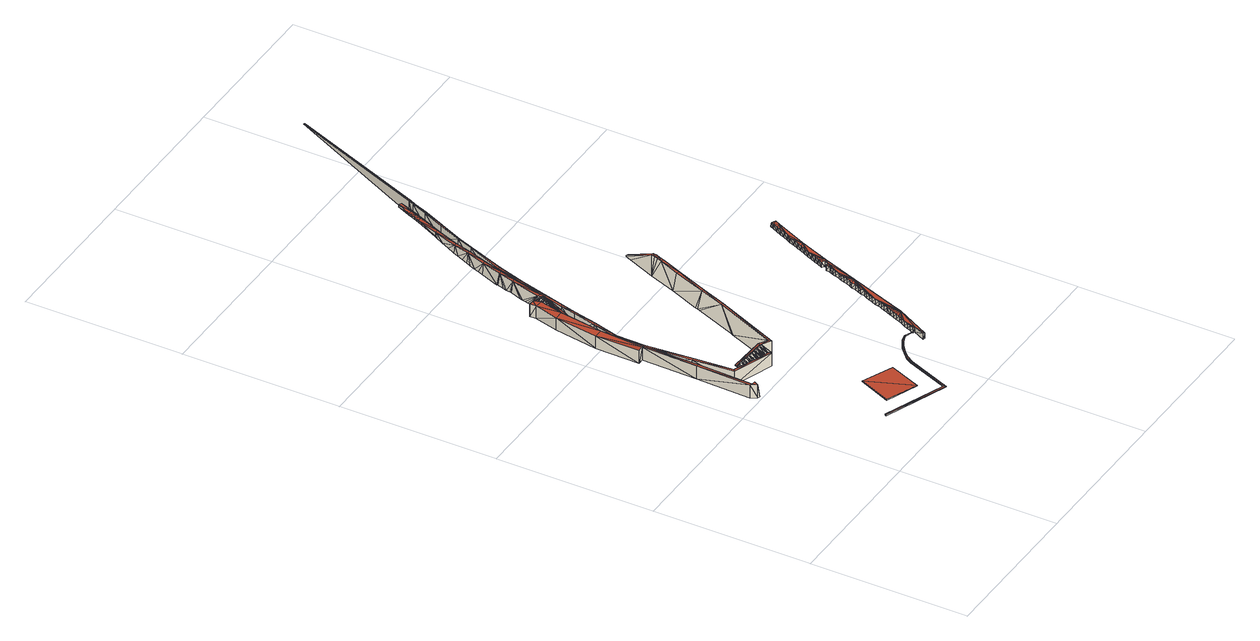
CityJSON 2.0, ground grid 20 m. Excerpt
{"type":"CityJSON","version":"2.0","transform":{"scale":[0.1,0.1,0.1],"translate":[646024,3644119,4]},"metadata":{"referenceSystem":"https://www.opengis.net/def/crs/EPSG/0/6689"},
"CityObjects":{
"otherconstruction1":{"type":"OtherConstruction","attributes":{"class":"08","function":"0801"},"geometry":[{"type":"MultiSurface","lod":"3","boundaries":[[[0,1,2]],[[2,3,0]],[[4,5,6]],[[6,7,4]],[[4,0,3]],[[3,5,4]],[[7,1,0]],[[0,4,7]],[[6,2,1]],[[1,7,6]],[[5,3,2]],[[2,6,5]]],"semantics":{"surfaces":[{"type":"GroundSurface"},{"type":"RoofSurface"},{"type":"WallSurface"}],"values":[0,0,1,1,2,2,2,2,2,2,2,2]}}]},
"otherconstruction2":{"type":"OtherConstruction","attributes":{"class":"08","function":"0801"},"geometry":[{"type":"MultiSurface","lod":"3","boundaries":[[[8,9,10]],[[9,8,11]],[[8,12,11]],[[13,12,8]],[[12,13,14]],[[14,15,12]],[[15,14,16]],[[15,16,17]],[[17,16,18]],[[17,18,19]],[[19,18,20]],[[19,20,21]],[[21,22,23]],[[22,21,20]],[[24,23,22]],[[25,23,26]],[[23,24,26]],[[27,28,29]],[[29,30,27]],[[30,31,27]],[[31,32,27]],[[31,33,34]],[[31,34,32]],[[33,35,34]],[[33,36,35]],[[36,37,35]],[[36,38,37]],[[38,39,37]],[[38,40,39]],[[40,41,39]],[[40,42,41]],[[43,41,42]],[[43,25,26]],[[43,42,25]],[[11,12,30]],[[31,30,12]],[[31,12,33]],[[15,33,12]],[[33,15,36]],[[17,36,15]],[[36,17,38]],[[19,38,17]],[[38,19,40]],[[21,40,19]],[[21,23,40]],[[42,40,23]],[[9,11,29]],[[30,29,11]],[[29,28,10]],[[9,29,10]],[[43,24,41]],[[22,41,24]],[[22,20,39]],[[39,41,22]],[[39,20,18]],[[18,37,39]],[[16,35,37]],[[37,18,16]],[[34,35,16]],[[16,14,34]],[[13,32,34]],[[34,14,13]],[[13,8,27]],[[27,32,13]],[[27,8,10]],[[10,28,27]],[[24,43,26]],[[23,25,42]]],"semantics":{"surfaces":[{"type":"GroundSurface"},{"type":"RoofSurface"},{"type":"WallSurface"}],"values":[0,0,0,0,0,0,0,0,0,0,0,0,0,0,0,0,0,1,1,1,1,1,1,1,1,1,1,1,1,1,1,1,1,1,2,2,2,2,2,2,2,2,2,2,2,2,2,2,2,2,2,2,2,2,2,2,2,2,2,2,2,2,2,2,2,2,2,2]}}]},
"otherconstruction3":{"type":"OtherConstruction","attributes":{"class":"08","function":"0801"},"geometry":[{"type":"MultiSurface","lod":"3","boundaries":[[[44,45,46]],[[46,45,47]],[[47,45,48]],[[47,48,49]],[[49,48,50]],[[49,50,51]],[[49,51,52]],[[52,51,53]],[[52,53,54]],[[52,54,55]],[[55,54,56]],[[55,56,57]],[[55,57,58]],[[55,58,59]],[[55,59,60]],[[60,59,61]],[[60,61,62]],[[60,62,63]],[[60,63,64]],[[60,64,65]],[[60,65,66]],[[66,65,67]],[[66,67,68]],[[66,68,69]],[[66,69,70]],[[66,70,71]],[[66,71,72]],[[66,72,73]],[[73,72,74]],[[73,74,75]],[[73,75,76]],[[73,76,77]],[[73,77,78]],[[73,78,79]],[[73,79,80]],[[73,80,81]],[[81,80,82]],[[81,82,83]],[[45,44,84]],[[85,84,44]],[[86,45,84]],[[86,87,45]],[[88,89,90]],[[91,90,89]],[[92,93,94]],[[93,92,95]],[[93,95,96]],[[96,95,97]],[[98,97,95]],[[98,95,99]],[[98,99,86]],[[86,99,100]],[[86,100,87]],[[87,100,101]],[[101,100,102]],[[90,91,103]],[[89,88,104]],[[104,88,94]],[[104,94,93]],[[105,106,107]],[[108,107,106]],[[107,109,105]],[[109,110,111]],[[111,105,109]],[[110,112,111]],[[110,113,112]],[[113,114,112]],[[113,115,114]],[[115,116,114]],[[115,117,116]],[[117,118,116]],[[117,119,118]],[[119,120,118]],[[119,121,120]],[[121,122,120]],[[121,123,122]],[[123,124,122]],[[123,125,124]],[[125,126,124]],[[125,127,126]],[[128,129,127]],[[129,126,127]],[[130,127,125]],[[127,130,128]],[[123,130,125]],[[131,132,133]],[[133,84,131]],[[131,107,132]],[[134,135,107]],[[107,108,134]],[[135,136,107]],[[136,137,107]],[[137,138,107]],[[138,139,107]],[[139,140,107]],[[140,141,107]],[[141,142,107]],[[142,132,107]],[[143,144,145]],[[144,143,146]],[[143,145,147]],[[148,149,150]],[[149,148,151]],[[148,150,152]],[[150,153,152]],[[154,152,153]],[[150,149,155]],[[155,149,156]],[[155,156,146]],[[146,156,157]],[[146,157,144]],[[144,157,158]],[[159,147,145]],[[160,159,145]],[[159,161,162]],[[160,161,159]],[[163,131,44]],[[163,44,164]],[[46,164,44]],[[164,46,165]],[[47,165,46]],[[47,49,165]],[[166,165,49]],[[166,49,167]],[[52,167,49]],[[167,52,168]],[[55,168,52]],[[168,55,169]],[[60,169,55]],[[169,60,170]],[[66,170,60]],[[170,66,171]],[[73,171,66]],[[171,73,130]],[[128,130,73]],[[81,128,73]],[[85,44,131]],[[172,173,174]],[[175,174,173]],[[86,84,176]],[[177,176,84]],[[85,131,84]],[[178,179,180]],[[181,180,179]],[[182,133,132]],[[183,178,184]],[[180,184,178]],[[177,84,133]],[[130,123,171]],[[121,171,123]],[[171,121,119]],[[119,170,171]],[[117,170,119]],[[115,170,117]],[[170,115,169]],[[113,169,115]],[[110,169,113]],[[110,168,169]],[[110,167,168]],[[109,167,110]],[[109,166,167]],[[166,109,165]],[[109,107,165]],[[164,165,107]],[[163,164,107]],[[131,163,107]],[[185,186,187]],[[188,187,186]],[[129,83,126]],[[82,126,83]],[[126,82,124]],[[80,124,82]],[[124,80,122]],[[79,122,80]],[[79,78,122]],[[120,122,78]],[[120,78,77]],[[120,77,76]],[[118,120,76]],[[118,76,75]],[[75,74,118]],[[118,74,72]],[[116,118,72]],[[116,72,71]],[[71,70,116]],[[116,70,69]],[[116,69,68]],[[114,116,68]],[[114,68,67]],[[65,114,67]],[[114,65,64]],[[112,114,64]],[[112,64,63]],[[62,61,112]],[[112,63,62]],[[112,61,59]],[[59,58,112]],[[111,112,58]],[[58,57,111]],[[57,56,111]],[[111,56,54]],[[54,53,111]],[[53,105,111]],[[105,53,51]],[[51,50,105]],[[48,105,50]],[[45,105,48]],[[105,45,154]],[[87,154,45]],[[189,190,191]],[[192,191,190]],[[193,194,195]],[[196,195,194]],[[197,142,198]],[[199,198,142]],[[200,201,189]],[[190,189,201]],[[134,178,186]],[[186,135,134]],[[186,185,135]],[[185,202,135]],[[202,136,135]],[[108,106,178]],[[178,134,108]],[[106,179,178]],[[136,202,194]],[[194,137,136]],[[194,192,137]],[[192,190,137]],[[190,201,138]],[[138,137,190]],[[201,203,138]],[[203,204,139]],[[139,138,203]],[[204,205,139]],[[205,206,140]],[[140,139,205]],[[206,207,140]],[[207,175,141]],[[141,140,207]],[[175,173,141]],[[173,199,142]],[[142,141,173]],[[142,208,132]],[[202,196,194]],[[178,183,186]],[[188,186,184]],[[183,184,186]],[[179,106,181]],[[153,181,106]],[[92,158,157]],[[157,95,92]],[[106,105,153]],[[154,153,105]],[[209,205,210]],[[204,210,205]],[[156,99,95]],[[156,95,157]],[[132,211,182]],[[212,182,211]],[[149,100,156]],[[99,156,100]],[[159,89,147]],[[104,147,89]],[[147,104,143]],[[93,143,104]],[[146,143,93]],[[93,96,146]],[[96,97,146]],[[97,98,146]],[[146,98,155]],[[155,98,176]],[[91,89,159]],[[176,211,155]],[[197,155,211]],[[172,155,197]],[[213,155,172]],[[209,155,213]],[[214,155,209]],[[189,155,214]],[[193,155,189]],[[193,150,155]],[[86,176,98]],[[211,176,212]],[[197,211,215]],[[172,197,198]],[[213,172,174]],[[209,213,216]],[[189,214,200]],[[193,189,191]],[[217,150,193]],[[217,188,150]],[[180,150,188]],[[180,153,150]],[[153,180,181]],[[180,188,184]],[[188,217,187]],[[217,193,195]],[[214,209,210]],[[198,199,172]],[[173,172,199]],[[174,175,213]],[[207,213,175]],[[102,149,151]],[[100,149,102]],[[132,208,211]],[[215,211,208]],[[160,88,90]],[[88,160,145]],[[88,145,144]],[[88,144,94]],[[151,148,101]],[[152,101,148]],[[151,101,102]],[[204,203,210]],[[214,210,203]],[[214,203,200]],[[201,200,203]],[[217,195,202]],[[196,202,195]],[[216,206,209]],[[205,209,206]],[[215,208,197]],[[142,197,208]],[[213,207,216]],[[206,216,207]],[[91,161,103]],[[161,91,162]],[[129,81,83]],[[81,129,128]],[[152,154,87]],[[87,101,152]],[[159,162,91]],[[160,90,103]],[[103,161,160]],[[192,194,191]],[[193,191,194]],[[182,212,133]],[[177,133,212]],[[176,177,212]],[[92,144,158]],[[144,92,94]],[[217,202,187]],[[185,187,202]]],"semantics":{"surfaces":[{"type":"GroundSurface"},{"type":"RoofSurface"},{"type":"WallSurface"}],"values":[0,0,0,0,0,0,0,0,0,0,0,0,0,0,0,0,0,0,0,0,0,0,0,0,0,0,0,0,0,0,0,0,0,0,0,0,0,0,0,0,0,0,0,0,0,0,0,0,0,0,0,0,0,0,0,0,0,0,0,1,1,1,1,1,1,1,1,1,1,1,1,1,1,1,1,1,1,1,1,1,1,1,1,1,1,1,1,1,1,1,1,1,1,1,1,1,1,1,1,1,1,1,1,1,1,1,1,1,1,1,1,1,1,1,1,1,2,2,2,2,2,2,2,2,2,2,2,2,2,2,2,2,2,2,2,2,2,2,2,2,2,2,2,2,2,2,2,2,2,2,2,2,2,2,2,2,2,2,2,2,2,2,2,2,2,2,2,2,2,2,2,2,2,2,2,2,2,2,2,2,2,2,2,2,2,2,2,2,2,2,2,2,2,2,2,2,2,2,2,2,2,2,2,2,2,2,2,2,2,2,2,2,2,2,2,2,2,2,2,2,2,2,2,2,2,2,2,2,2,2,2,2,2,2,2,2,2,2,2,2,2,2,2,2,2,2,2,2,2,2,2,2,2,2,2,2,2,2,2,2,2,2,2,2,2,2,2,2,2,2,2,2,2,2,2,2,2,2,2,2,2,2,2,2,2,2,2,2,2,2,2,2,2,2,2,2,2,2,2,2,2,2,2,2,2,2,2,2,2,2,2,2,2,2,2,2,2,2,2,2,2,2,2,2,2,2,2,2,2,2,2,2,2,2,2,2,2,2,2,2,2,2,2,2]}}]},
"otherconstruction4":{"type":"OtherConstruction","attributes":{"class":"08","function":"0801"},"geometry":[{"type":"MultiSurface","lod":"3","boundaries":[[[218,219,220]],[[219,218,221]],[[221,218,222]],[[222,218,223]],[[223,218,224]],[[223,224,225]],[[225,224,226]],[[226,224,227]],[[227,224,228]],[[228,224,229]],[[229,224,230]],[[230,224,231]],[[231,224,232]],[[231,232,233]],[[233,232,234]],[[234,232,235]],[[235,232,236]],[[235,236,237]],[[232,238,236]],[[238,232,239]],[[238,239,240]],[[238,241,242]],[[241,238,240]],[[240,239,243]],[[243,239,244]],[[244,239,245]],[[245,239,246]],[[246,239,247]],[[247,239,248]],[[248,239,249]],[[249,239,250]],[[250,239,251]],[[251,239,252]],[[252,239,253]],[[253,239,254]],[[254,239,255]],[[255,239,256]],[[256,239,257]],[[256,257,258]],[[258,257,259]],[[259,257,260]],[[260,257,261]],[[261,257,262]],[[262,257,263]],[[263,257,264]],[[264,257,265]],[[257,266,267]],[[266,257,268]],[[265,257,269]],[[269,257,270]],[[270,257,267]],[[267,266,271]],[[271,266,26]],[[26,266,272]],[[266,268,273]],[[238,242,274]],[[275,276,277]],[[277,278,275]],[[275,279,276]],[[279,280,276]],[[280,281,276]],[[281,282,276]],[[282,283,276]],[[283,284,276]],[[285,286,287]],[[287,288,285]],[[285,289,290]],[[290,291,285]],[[285,292,286]],[[285,293,292]],[[285,294,293]],[[285,291,294]],[[285,295,289]],[[285,296,295]],[[285,297,296]],[[285,298,297]],[[285,299,298]],[[299,300,298]],[[299,301,300]],[[299,302,301]],[[299,303,302]],[[299,304,303]],[[299,305,304]],[[299,306,305]],[[299,307,306]],[[299,308,307]],[[299,309,308]],[[299,310,309]],[[299,311,310]],[[299,312,311]],[[299,313,312]],[[299,314,313]],[[315,314,316]],[[316,317,315]],[[314,318,316]],[[314,319,318]],[[314,284,319]],[[314,276,284]],[[320,321,322]],[[322,277,320]],[[322,323,277]],[[277,324,278]],[[323,324,277]],[[313,314,315]],[[288,287,325]],[[326,313,327]],[[313,326,328]],[[313,328,329]],[[313,329,312]],[[287,286,330]],[[287,330,331]],[[287,331,332]],[[276,314,224]],[[232,224,314]],[[276,224,277]],[[277,224,218]],[[277,218,333]],[[333,320,277]],[[232,314,239]],[[299,239,314]],[[299,285,239]],[[257,239,285]],[[285,288,257]],[[268,257,288]],[[287,266,325]],[[273,325,266]],[[238,327,313]],[[327,238,274]],[[325,273,288]],[[268,288,273]],[[334,333,218]],[[220,334,218]],[[316,235,237]],[[237,317,316]],[[316,318,235]],[[318,234,235]],[[318,319,234]],[[319,233,234]],[[319,284,233]],[[284,231,233]],[[284,283,231]],[[283,230,231]],[[283,282,230]],[[282,229,230]],[[282,281,229]],[[281,228,229]],[[281,280,228]],[[280,227,228]],[[280,279,227]],[[279,226,227]],[[279,275,226]],[[275,225,226]],[[275,278,225]],[[278,223,225]],[[278,324,223]],[[324,222,223]],[[324,323,222]],[[323,221,222]],[[323,322,221]],[[322,219,221]],[[322,321,219]],[[219,321,334]],[[220,219,334]],[[317,236,315]],[[236,317,237]],[[333,334,321]],[[321,320,333]],[[313,315,236]],[[236,238,313]],[[272,287,332]],[[287,272,266]],[[326,274,242]],[[242,241,326]],[[326,327,274]],[[241,328,326]],[[241,329,328]],[[241,240,329]],[[240,312,329]],[[240,243,312]],[[243,311,312]],[[243,244,311]],[[244,310,311]],[[244,245,310]],[[245,309,310]],[[245,246,309]],[[246,247,308]],[[308,309,246]],[[247,307,308]],[[247,248,307]],[[248,306,307]],[[248,249,306]],[[305,306,249]],[[249,250,305]],[[250,304,305]],[[251,303,304]],[[304,250,251]],[[251,252,303]],[[252,302,303]],[[252,253,302]],[[253,301,302]],[[253,254,301]],[[332,331,271]],[[286,269,270]],[[270,330,286]],[[260,289,295]],[[295,259,260]],[[255,298,300]],[[300,254,255]],[[300,301,254]],[[298,255,256]],[[256,297,298]],[[258,259,296]],[[296,297,258]],[[256,258,297]],[[295,296,259]],[[262,290,289]],[[289,261,262]],[[260,261,289]],[[262,291,290]],[[262,263,291]],[[269,286,292]],[[292,265,269]],[[263,294,291]],[[263,264,294]],[[264,265,293]],[[293,294,264]],[[265,292,293]],[[270,267,330]],[[267,331,330]],[[267,271,331]],[[271,272,332]],[[271,26,272]]],"semantics":{"surfaces":[{"type":"GroundSurface"},{"type":"RoofSurface"},{"type":"WallSurface"}],"values":[0,0,0,0,0,0,0,0,0,0,0,0,0,0,0,0,0,0,0,0,0,0,0,0,0,0,0,0,0,0,0,0,0,0,0,0,0,0,0,0,0,0,0,0,0,0,0,0,0,0,0,0,0,0,0,0,1,1,1,1,1,1,1,1,1,1,1,1,1,1,1,1,1,1,1,1,1,1,1,1,1,1,1,1,1,1,1,1,1,1,1,1,1,1,1,1,1,1,1,1,1,1,1,1,1,1,1,1,1,1,1,1,2,2,2,2,2,2,2,2,2,2,2,2,2,2,2,2,2,2,2,2,2,2,2,2,2,2,2,2,2,2,2,2,2,2,2,2,2,2,2,2,2,2,2,2,2,2,2,2,2,2,2,2,2,2,2,2,2,2,2,2,2,2,2,2,2,2,2,2,2,2,2,2,2,2,2,2,2,2,2,2,2,2,2,2,2,2,2,2,2,2,2,2,2,2,2,2,2,2,2,2,2,2,2,2,2,2,2,2,2,2,2,2,2,2,2,2,2,2,2,2]}}]},
"otherconstruction5":{"type":"OtherConstruction","attributes":{"class":"08","function":"0801"},"geometry":[{"type":"MultiSurface","lod":"3","boundaries":[[[335,336,337]],[[336,335,338]],[[336,338,339]],[[338,340,339]],[[341,339,340]],[[339,341,342]],[[342,341,343]],[[342,343,344]],[[342,344,345]],[[345,344,346]],[[346,344,347]],[[347,344,348]],[[347,348,349]],[[349,348,350]],[[349,350,351]],[[352,351,350]],[[352,350,353]],[[352,353,354]],[[353,355,354]],[[356,354,355]],[[357,358,353]],[[355,353,358]],[[359,360,361]],[[360,359,362]],[[359,361,363]],[[363,361,364]],[[364,361,365]],[[364,365,366]],[[366,365,367]],[[366,367,368]],[[368,367,369]],[[368,369,370]],[[368,370,371]],[[371,370,372]],[[371,372,373]],[[372,374,373]],[[374,375,373]],[[373,375,376]],[[376,375,377]],[[376,377,358]],[[376,358,378]],[[378,358,357]],[[379,380,381]],[[380,379,382]],[[380,382,383]],[[383,382,384]],[[385,384,386]],[[384,385,383]],[[385,386,387]],[[379,381,362]],[[385,387,388]],[[388,387,389]],[[389,390,388]],[[390,389,391]],[[390,391,392]],[[362,381,360]],[[393,390,392]],[[390,393,394]],[[393,395,394]],[[395,393,396]],[[396,393,397]],[[397,393,398]],[[397,398,399]],[[399,398,400]],[[401,402,403]],[[402,401,404]],[[405,406,407]],[[406,405,408]],[[406,408,409]],[[409,408,410]],[[409,410,411]],[[411,410,412]],[[411,412,413]],[[413,412,414]],[[413,414,415]],[[415,414,416]],[[407,417,405]],[[417,407,418]],[[417,418,419]],[[419,418,420]],[[419,420,421]],[[421,420,422]],[[421,422,404]],[[404,422,402]],[[401,403,423]],[[423,403,424]],[[423,424,425]],[[425,424,426]],[[425,426,427]],[[425,427,428]],[[428,427,429]],[[429,427,430]],[[429,430,431]],[[429,431,432]],[[433,434,435]],[[433,436,434]],[[437,438,439]],[[439,440,437]],[[432,431,441]],[[441,431,442]],[[441,442,400]],[[441,400,398]],[[443,444,445]],[[445,446,443]],[[447,448,449]],[[447,450,448]],[[450,451,448]],[[450,452,451]],[[452,453,451]],[[449,439,438]],[[438,454,449]],[[444,443,452]],[[443,453,452]],[[455,434,456]],[[456,445,455]],[[434,436,456]],[[445,456,446]],[[457,449,454]],[[457,447,449]],[[458,459,460]],[[461,460,459]],[[462,463,464]],[[465,464,463]],[[466,467,468]],[[469,468,467]],[[468,469,470]],[[471,470,469]],[[437,440,354]],[[354,356,437]],[[369,367,407]],[[365,407,367]],[[407,365,418]],[[365,361,418]],[[420,418,361]],[[420,361,422]],[[361,360,422]],[[422,360,402]],[[360,381,402]],[[402,381,403]],[[381,380,403]],[[380,383,403]],[[403,383,424]],[[383,385,424]],[[426,424,385]],[[427,426,385]],[[427,385,388]],[[388,430,427]],[[430,388,390]],[[431,430,390]],[[390,442,431]],[[442,390,394]],[[442,394,395]],[[442,395,396]],[[442,396,397]],[[442,397,399]],[[399,400,442]],[[472,473,474]],[[475,474,473]],[[476,477,478]],[[479,478,477]],[[355,480,481]],[[355,358,480]],[[482,415,483]],[[484,482,485]],[[483,485,482]],[[464,465,486]],[[487,486,465]],[[415,416,483]],[[416,488,483]],[[485,483,488]],[[378,357,414]],[[414,357,416]],[[357,353,416]],[[488,416,353]],[[489,490,491]],[[492,491,490]],[[493,494,489]],[[490,489,494]],[[481,480,466]],[[467,466,480]],[[379,401,382]],[[401,423,382]],[[384,382,423]],[[423,425,384]],[[386,384,425]],[[386,425,387]],[[428,387,425]],[[428,429,387]],[[389,387,429]],[[429,432,389]],[[391,389,432]],[[391,432,392]],[[432,441,392]],[[393,392,441]],[[393,441,398]],[[412,376,414]],[[378,414,376]],[[478,479,458]],[[459,458,479]],[[338,434,455]],[[338,435,434]],[[338,335,435]],[[477,476,495]],[[496,495,476]],[[491,492,472]],[[473,472,492]],[[348,344,450]],[[450,447,348]],[[447,350,348]],[[447,457,350]],[[343,452,450]],[[450,344,343]],[[444,343,341]],[[341,445,444]],[[343,444,452]],[[341,340,445]],[[340,455,445]],[[340,338,455]],[[470,471,493]],[[494,493,471]],[[412,410,376]],[[373,376,410]],[[373,410,371]],[[408,371,410]],[[371,408,368]],[[405,368,408]],[[446,339,443]],[[448,451,346]],[[345,346,451]],[[347,349,448]],[[448,346,347]],[[349,351,448]],[[449,448,351]],[[352,449,351]],[[453,342,451]],[[345,451,342]],[[342,453,443]],[[443,339,342]],[[446,456,339]],[[456,436,339]],[[436,336,339]],[[337,436,433]],[[337,336,436]],[[457,454,350]],[[454,488,350]],[[353,350,488]],[[356,481,437]],[[481,356,355]],[[437,481,468]],[[437,468,493]],[[437,493,438]],[[468,481,466]],[[493,468,470]],[[438,493,491]],[[491,493,489]],[[438,491,474]],[[474,491,472]],[[438,474,496]],[[464,474,462]],[[474,464,496]],[[496,464,486]],[[438,496,478]],[[478,496,476]],[[438,478,460]],[[460,478,458]],[[438,460,485]],[[485,460,484]],[[438,485,454]],[[454,485,488]],[[379,362,401]],[[404,401,362]],[[362,359,404]],[[421,404,359]],[[359,363,421]],[[419,421,363]],[[419,363,417]],[[364,417,363]],[[364,366,417]],[[405,417,366]],[[368,405,366]],[[369,407,370]],[[406,370,407]],[[372,370,406]],[[374,372,406]],[[406,409,374]],[[374,409,375]],[[409,411,375]],[[377,375,411]],[[486,487,496]],[[495,496,487]],[[354,440,352]],[[352,439,449]],[[439,352,440]],[[335,337,435]],[[337,433,435]],[[474,475,462]],[[463,462,475]],[[467,480,469]],[[413,469,480]],[[494,469,413]],[[471,469,494]],[[492,494,413]],[[490,494,492]],[[475,492,413]],[[473,492,475]],[[465,475,413]],[[463,475,465]],[[495,465,413]],[[487,465,495]],[[479,495,413]],[[477,495,479]],[[461,479,413]],[[459,479,461]],[[415,461,413]],[[482,461,415]],[[377,413,480]],[[377,411,413]],[[358,377,480]],[[460,461,484]],[[482,484,461]]],"semantics":{"surfaces":[{"type":"GroundSurface"},{"type":"RoofSurface"},{"type":"WallSurface"}],"values":[0,0,0,0,0,0,0,0,0,0,0,0,0,0,0,0,0,0,0,0,0,0,0,0,0,0,0,0,0,0,0,0,0,0,0,0,0,0,0,0,0,0,0,0,0,0,0,0,0,0,0,0,0,0,0,0,0,0,0,0,0,0,0,0,1,1,1,1,1,1,1,1,1,1,1,1,1,1,1,1,1,1,1,1,1,1,1,1,1,1,1,1,1,1,1,1,1,1,1,1,1,1,1,1,1,1,1,1,1,1,1,1,1,1,1,1,1,1,1,2,2,2,2,2,2,2,2,2,2,2,2,2,2,2,2,2,2,2,2,2,2,2,2,2,2,2,2,2,2,2,2,2,2,2,2,2,2,2,2,2,2,2,2,2,2,2,2,2,2,2,2,2,2,2,2,2,2,2,2,2,2,2,2,2,2,2,2,2,2,2,2,2,2,2,2,2,2,2,2,2,2,2,2,2,2,2,2,2,2,2,2,2,2,2,2,2,2,2,2,2,2,2,2,2,2,2,2,2,2,2,2,2,2,2,2,2,2,2,2,2,2,2,2,2,2,2,2,2,2,2,2,2,2,2,2,2,2,2,2,2,2,2,2,2,2,2,2,2,2,2,2,2,2,2,2,2,2,2,2,2,2,2,2,2,2,2,2,2,2,2,2,2,2,2,2,2,2,2,2,2,2,2,2,2,2,2,2,2,2,2,2,2,2,2,2,2,2,2,2,2]}}]}
},
"vertices":[
[78,92,49],[117,75,49],[101,35,49],[61,51,49],[78,92,50],[61,51,50],[101,35,50],[117,75,50],
[113,8,50],[34,36,50],[35,38,50],[114,5,50],[136,61,50],[134,62,50],[140,70,49],[142,70,49],[148,78,49],[150,78,49],[156,85,48],[158,84,48],[166,90,48],[168,90,48],[176,94,48],[177,93,48],[177,94,48],[186,89,49],[186,90,49],[113,8,51],[35,38,51],[34,36,51],[114,5,51],[136,61,51],[134,62,51],[142,70,51],[140,71,51],[148,78,50],[150,78,50],[157,85,50],[158,84,50],[166,91,50],[168,90,50],[176,94,49],[177,93,49],[177,94,49],
[48,457,28],[45,486,29],[52,473,29],[56,490,30],[45,493,30],[58,497,30],[47,500,30],[48,504,30],[60,508,30],[49,508,30],[50,512,30],[64,522,30],[55,526,30],[55,527,30],[57,533,29],[59,539,29],[71,545,29],[61,546,29],[61,547,29],[62,547,29],[62,548,28],[72,572,27],[82,574,27],[75,579,27],[77,585,27],[80,592,27],[83,598,27],[86,606,27],[89,613,27],[114,647,27],[92,620,27],[97,630,27],[102,640,27],[107,650,27],[109,653,27],[124,683,26],[128,691,25],[144,716,25],[132,700,25],[141,718,24],[42,443,29],[46,443,27],[35,444,29],[38,486,29],[16,267,29],[24,243,31],[15,199,28],[21,190,29],[10,337,29],[23,342,30],[18,338,28],[11,393,29],[27,385,30],[27,398,30],[30,417,30],[19,448,29],[27,478,29],[35,486,29],[27,486,29],[18,191,29],[23,296,30],[45,486,46],[45,483,46],[48,479,46],[44,479,46],[49,485,46],[61,525,44],[57,525,44],[63,545,44],[67,545,44],[74,572,41],[78,572,41],[85,598,39],[89,598,39],[94,620,36],[98,620,36],[110,653,32],[114,653,32],[124,683,28],[129,683,29],[128,691,28],[132,691,28],[132,700,27],[137,699,27],[145,716,27],[141,718,27],[134,691,28],[46,443,29],[42,446,31],[42,445,30],[44,476,44],[44,473,43],[44,470,41],[43,466,40],[43,463,38],[43,460,37],[43,456,35],[42,453,34],[42,450,32],[20,334,46],[18,338,46],[16,267,47],[22,393,46],[19,267,47],[34,486,46],[27,478,46],[37,477,46],[27,486,46],[35,486,46],[38,483,46],[38,486,46],[30,448,46],[19,448,46],[11,393,46],[10,337,47],[18,198,46],[15,199,46],[18,191,47],[20,196,48],[48,457,30],[52,473,31],[56,489,32],[58,496,33],[61,508,33],[65,522,33],[72,544,31],[83,574,29],[114,646,29],[36,454,33],[42,453,33],[36,457,33],[43,456,33],[35,444,30],[42,443,30],[44,479,44],[45,483,44],[38,480,44],[38,483,44],[42,446,30],[44,479,43],[38,480,43],[44,476,41],[44,476,43],[37,477,41],[37,477,43],[37,467,39],[43,466,39],[37,470,39],[44,470,39],[37,470,40],[44,470,40],[37,474,40],[44,473,40],[35,450,32],[36,454,32],[42,453,32],[37,467,37],[43,466,37],[44,473,41],[43,463,37],[43,463,36],[43,460,36],[43,460,34],[43,456,34],[42,450,31],[36,460,36],[36,464,36],[35,447,31],[35,447,30],[36,457,34],[36,464,37],[35,450,31],[36,460,34],[37,474,41],
[287,322,49],[280,319,49],[282,324,49],[277,313,49],[274,307,49],[272,301,49],[265,274,49],[269,295,49],[266,290,49],[264,284,49],[261,278,49],[259,272,49],[256,266,49],[253,260,49],[250,236,49],[251,254,49],[248,248,49],[246,243,49],[246,235,49],[243,237,49],[244,229,49],[232,189,50],[236,216,49],[238,220,49],[240,225,49],[235,211,49],[233,207,49],[231,202,49],[230,198,49],[228,193,49],[226,189,49],[225,184,49],[223,179,49],[221,175,49],[220,170,49],[218,166,49],[216,161,49],[214,156,49],[212,151,49],[205,115,50],[211,146,49],[209,142,49],[207,137,49],[205,132,49],[203,127,49],[201,122,49],[199,117,49],[197,112,49],[188,87,49],[190,98,49],[184,72,48],[195,108,49],[192,103,49],[188,93,49],[186,88,49],[182,73,48],[241,230,49],[269,295,56],[265,274,56],[283,314,56],[272,301,56],[266,290,56],[264,284,56],[261,278,56],[259,272,56],[256,266,56],[253,260,56],[205,115,57],[192,103,56],[188,87,56],[184,72,56],[205,132,56],[203,127,56],[201,122,56],[195,108,56],[197,112,56],[199,117,56],[207,137,56],[209,142,56],[211,146,56],[212,151,56],[232,189,57],[214,156,56],[216,161,56],[218,166,56],[220,170,56],[221,175,56],[223,179,56],[225,184,56],[226,189,56],[228,193,56],[230,198,56],[231,202,56],[233,207,56],[235,211,56],[244,229,57],[250,236,56],[246,235,57],[246,243,56],[243,237,56],[248,248,56],[251,254,56],[286,320,56],[281,322,56],[280,319,56],[277,313,56],[274,307,56],[182,73,56],[240,225,56],[241,230,56],[238,220,56],[236,216,56],[190,98,56],[188,93,56],[186,88,56],[287,322,52],[282,324,50],
[205,462,9],[199,455,9],[202,463,9],[197,421,9],[184,420,9],[195,416,9],[193,410,9],[171,385,9],[182,383,9],[166,343,9],[156,348,9],[155,345,9],[154,342,9],[154,312,9],[133,290,9],[119,230,9],[132,287,9],[115,246,9],[108,237,9],[83,256,9],[82,253,9],[82,254,9],[102,222,9],[76,239,9],[62,466,9],[81,495,9],[69,451,9],[79,525,9],[56,446,10],[49,417,10],[57,405,9],[43,390,10],[54,387,9],[42,385,10],[53,381,9],[53,371,9],[42,349,10],[53,347,9],[46,290,10],[55,310,9],[57,280,9],[50,238,10],[59,247,9],[101,220,10],[90,562,9],[104,570,8],[91,535,9],[94,573,9],[111,588,9],[108,607,9],[127,626,8],[116,628,9],[128,656,9],[144,666,8],[141,684,9],[160,703,8],[149,704,9],[150,705,9],[153,711,9],[175,737,8],[192,777,9],[211,822,9],[223,849,9],[243,897,9],[235,878,9],[244,896,9],[90,562,28],[81,525,28],[92,561,28],[79,525,28],[42,385,28],[44,349,28],[44,386,28],[42,349,28],[49,290,28],[46,290,28],[53,241,28],[50,238,28],[73,233,28],[101,220,28],[100,223,28],[102,222,28],[49,417,29],[52,417,29],[56,446,29],[59,447,29],[62,466,28],[65,466,28],[108,607,28],[110,607,28],[116,628,28],[118,627,27],[130,656,28],[128,656,28],[141,684,28],[142,683,28],[151,703,27],[149,704,28],[202,463,10],[198,426,29],[205,462,10],[195,426,29],[82,254,10],[106,238,29],[108,241,29],[83,256,10],[153,711,27],[154,710,27],[190,411,29],[193,410,29],[195,416,29],[192,417,29],[154,312,29],[151,313,29],[118,234,29],[166,343,29],[163,344,29],[182,383,29],[179,385,29],[108,237,29],[197,421,29],[194,422,29],[119,230,29],[103,240,24],[97,226,24],[103,240,26],[97,226,26],[95,245,18],[89,231,18],[95,245,20],[89,231,20],[84,252,10],[78,238,10],[84,252,12],[78,238,12],[87,250,12],[81,236,12],[92,247,16],[86,233,16],[92,247,18],[86,233,18],[101,242,22],[94,227,22],[101,242,24],[94,227,24],[76,239,10],[82,253,10],[100,224,26],[100,224,28],[106,238,26],[106,238,28],[98,243,20],[91,229,20],[108,237,28],[89,249,14],[83,235,14],[89,249,16],[83,235,16],[87,250,14],[81,236,14],[91,229,22],[98,243,22]
]}
